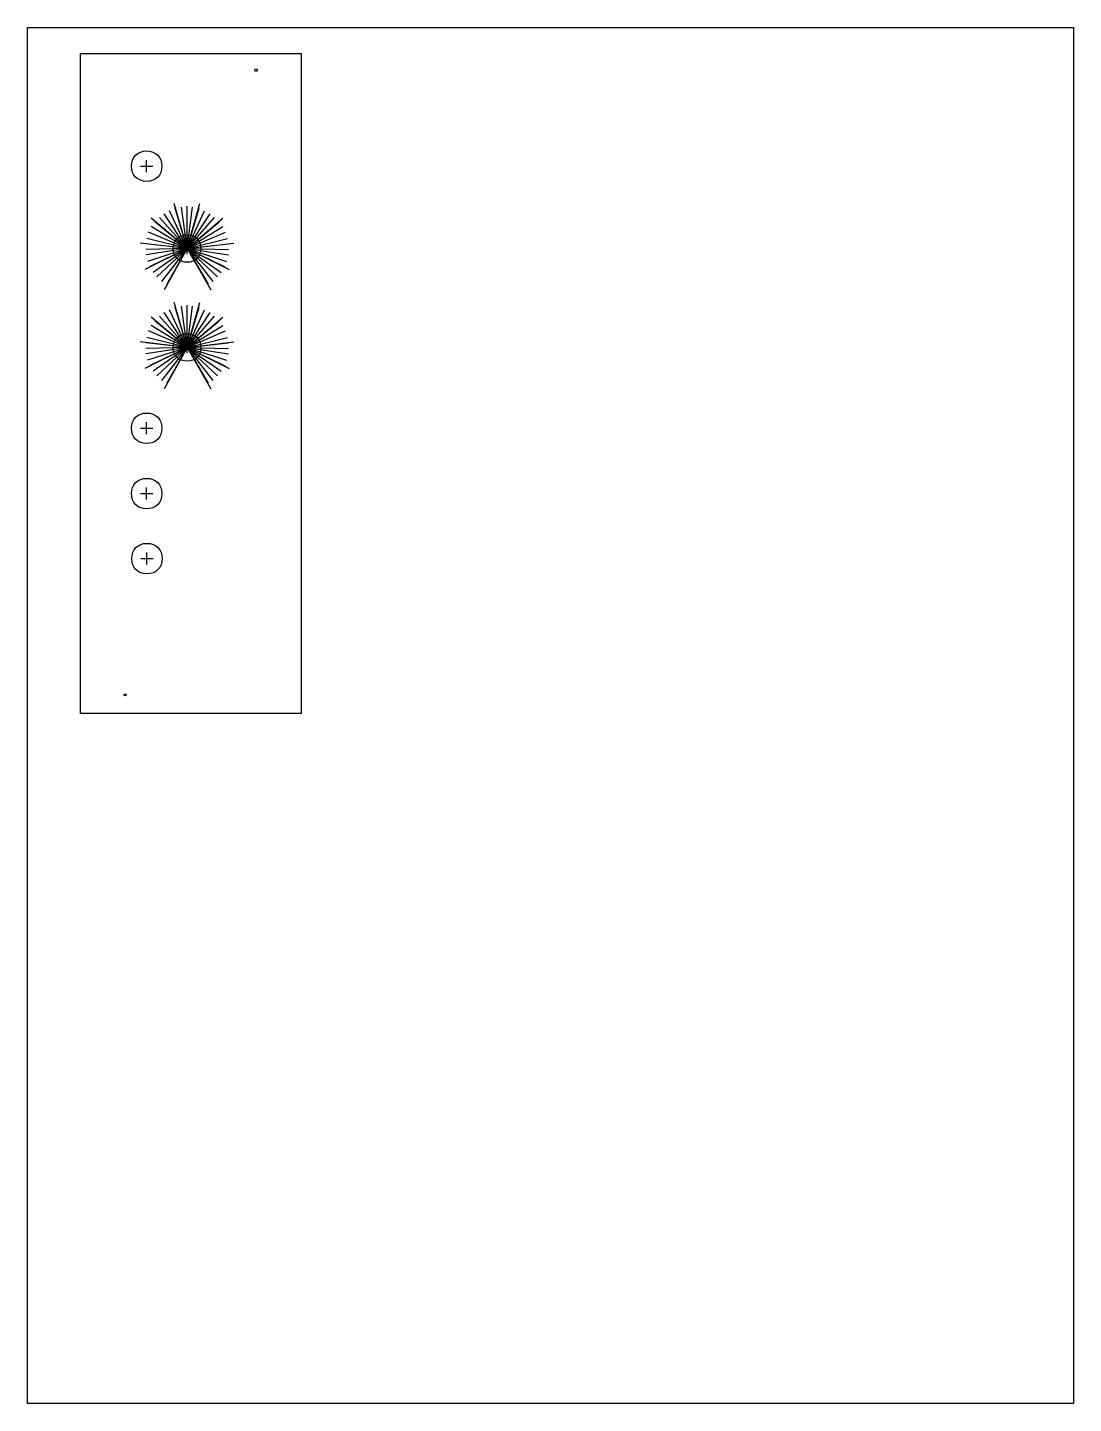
# Model space of a CAD drawing. Extents: x -10 to 193, y 14 to 281.
import ezdxf

# ---------------------------------------------------------------- set-up
doc = ezdxf.new("R2010")
doc.units = 0
doc.layers.add('text', color=7, linetype='CONTINUOUS')

msp = doc.modelspace()

# ---------------------------------------------------------------- linework, layer by layer
at = {"layer": 'text', "color": 5}
msp.add_lwpolyline([(-10.276153, 280.970084), (192.932805, 280.970084), (192.932805, 13.777366), (-10.276153, 13.777366), (-10.276153, 280.970084)], close=True, dxfattribs=at)
at = {"layer": 'text', "color": 7}
msp.add_lwpolyline([(15.496609, 147.750922), (0.0203, 147.750922), (0.0203, 275.907687), (42.873026, 275.907687), (42.873026, 147.750922), (0.0203, 147.750922)], dxfattribs=at)
at = {"layer": 'text', "color": 1}
for points in [[(34.373507, 272.690118), (34.373507, 272.690118)], [(8.925511, 151.374785), (8.925511, 151.374785)]]:
    msp.add_lwpolyline(points, close=True, dxfattribs=at)
for points in [[(11.693319, 254.041159), (14.053755, 254.041159)], [(12.873008, 252.860412), (12.873008, 255.222259)], [(20.7259, 238.051622), (18.231304, 246.782703)], [(20.7259, 238.051622), (18.40949, 245.891784)], [(20.7259, 238.051622), (19.656786, 246.069951)], [(20.7259, 238.051622), (23.220493, 246.782703)], [(20.7259, 238.051622), (20.7259, 246.248146)], [(20.7259, 238.051622), (21.795011, 246.069951)], [(20.7259, 238.051622), (23.042309, 245.891784)], [(20.7259, 238.051622), (13.776669, 243.93175)], [(20.7259, 238.051622), (14.48941, 243.218998)], [(20.7259, 238.051622), (15.380337, 244.109917)], [(20.7259, 238.051622), (16.271265, 244.82267)], [(20.7259, 238.051622), (17.340376, 245.357227)], [(20.7259, 238.051622), (24.111421, 245.357227)], [(20.7259, 238.051622), (25.180532, 244.82267)], [(20.7259, 238.051622), (26.07146, 244.109917)], [(20.7259, 238.051622), (27.675128, 243.93175)], [(20.7259, 238.051622), (26.962387, 243.218998)], [(20.7259, 238.051622), (13.242114, 241.258965)], [(20.7259, 238.051622), (13.776669, 242.328079)], [(20.7259, 238.051622), (27.675128, 242.328079)], [(20.7259, 238.051622), (28.209685, 241.258965)], [(20.7259, 238.051622), (11.638446, 239.120736)], [(20.7259, 238.051622), (12.529371, 233.95336)], [(20.7259, 238.051622), (12.707557, 238.942541)], [(20.7259, 238.051622), (12.707557, 236.804313)], [(20.7259, 238.051622), (12.707557, 237.873427)], [(20.7259, 238.051622), (12.885741, 240.011656)], [(20.7259, 238.051622), (13.063928, 235.557032)], [(20.7259, 238.051622), (13.420298, 234.487918)], [(20.7259, 238.051622), (14.133039, 233.418803)], [(20.7259, 238.051622), (14.84578, 232.527884)], [(20.7259, 238.051622), (15.736708, 231.636937)], [(20.7259, 238.051622), (16.271265, 230.033266)], [(20.7259, 238.051622), (16.805822, 231.10238)], [(19.656786, 238.051622), (21.795011, 238.051622)], [(20.7259, 238.051622), (28.566056, 240.011656)], [(20.7259, 238.051622), (29.813354, 239.120736)], [(20.7259, 236.982508), (20.7259, 239.120736)], [(20.7259, 238.051622), (28.744242, 238.942541)], [(20.7259, 238.051622), (28.922426, 233.95336)], [(20.7259, 238.051622), (25.358719, 230.033266)], [(20.7259, 238.051622), (28.744242, 237.873427)], [(20.7259, 238.051622), (28.744242, 236.804313)], [(20.7259, 238.051622), (28.387869, 235.557032)], [(20.7259, 238.051622), (28.031499, 234.487918)], [(20.7259, 238.051622), (27.318758, 233.418803)], [(20.7259, 238.051622), (26.606017, 232.527884)], [(20.7259, 238.051622), (25.715089, 231.636937)], [(20.7259, 238.051622), (24.824162, 231.10238)], [(20.7259, 218.841134), (18.231304, 227.572214)], [(20.7259, 218.841134), (23.220494, 227.572214)], [(20.7259, 218.841134), (13.776669, 224.721262)], [(20.7259, 218.841134), (15.380338, 224.899429)], [(20.7259, 218.841134), (16.271265, 225.612181)], [(20.7259, 218.841134), (17.340377, 226.146738)], [(20.7259, 218.841134), (18.409491, 226.681295)], [(20.7259, 218.841134), (19.656786, 226.859462)], [(20.7259, 218.841134), (20.7259, 227.037657)], [(20.7259, 218.841134), (21.795012, 226.859462)], [(20.7259, 218.841134), (23.04231, 226.681295)], [(20.7259, 218.841134), (24.111421, 226.146738)], [(20.7259, 218.841134), (25.180533, 225.612181)], [(20.7259, 218.841134), (26.07146, 224.899429)], [(20.7259, 218.841134), (27.675129, 224.721262)], [(20.7259, 218.841134), (13.242115, 222.048476)], [(20.7259, 218.841134), (13.776669, 223.117591)], [(20.7259, 218.841134), (14.48941, 224.00851)], [(20.7259, 218.841134), (26.962388, 224.00851)], [(20.7259, 218.841134), (27.675129, 223.117591)], [(20.7259, 218.841134), (28.209686, 222.048476)], [(20.7259, 218.841134), (11.638447, 219.910248)], [(20.7259, 218.841134), (12.707558, 219.732053)], [(20.7259, 218.841134), (12.885742, 220.801167)], [(20.7259, 218.841134), (28.566056, 220.801167)], [(20.7259, 218.841134), (29.813354, 219.910248)], [(20.7259, 217.77202), (20.7259, 219.910248)], [(20.7259, 218.841134), (28.744243, 219.732053)], [(20.7259, 218.841134), (12.529371, 214.742872)], [(20.7259, 218.841134), (12.707558, 217.593824)], [(20.7259, 218.841134), (12.707558, 218.662939)], [(20.7259, 218.841134), (13.063928, 216.346543)], [(20.7259, 218.841134), (13.420299, 215.277429)], [(20.7259, 218.841134), (14.13304, 214.208315)], [(20.7259, 218.841134), (14.845781, 213.317396)], [(20.7259, 218.841134), (15.736708, 212.426448)], [(20.7259, 218.841134), (16.271265, 210.822777)], [(20.7259, 218.841134), (16.805823, 211.891891)], [(19.656786, 218.841134), (21.795012, 218.841134)], [(20.7259, 218.841134), (28.922427, 214.742872)], [(20.7259, 218.841134), (25.358719, 210.822777)], [(20.7259, 218.841134), (28.744243, 218.662939)], [(20.7259, 218.841134), (28.744243, 217.593824)], [(20.7259, 218.841134), (28.38787, 216.346543)], [(20.7259, 218.841134), (28.031499, 215.277429)], [(20.7259, 218.841134), (27.318758, 214.208315)], [(20.7259, 218.841134), (26.606017, 213.317396)], [(20.7259, 218.841134), (25.71509, 212.426448)], [(20.7259, 218.841134), (24.824162, 211.891891)], [(11.693319, 203.153834), (14.053755, 203.153834)], [(12.873008, 201.973087), (12.873008, 204.334934)], [(11.693319, 190.468679), (14.053755, 190.468679)], [(12.873008, 189.287932), (12.873008, 191.649779)], [(12.923808, 176.664809), (12.923808, 179.026656)], [(11.744119, 177.845556), (14.104555, 177.845556)]]:
    msp.add_lwpolyline(points, dxfattribs=at)
at = {"layer": 'text', "color": 7}
for points in [[(20.937784, 237.997292), (20.937784, 237.997292)], [(20.937784, 218.786815), (20.937784, 218.786815)]]:
    msp.add_lwpolyline(points, close=True, dxfattribs=at)
at = {"layer": 'text', "color": 1}
for points in [[(33.845528, 272.690118), (33.84533, 272.775978), (33.895602, 272.855394), (33.977362, 272.898376)], [(33.977362, 272.481859), (33.895602, 272.524841), (33.84533, 272.604257), (33.845528, 272.690118)], [(33.977362, 272.898376), (34.059123, 272.941359), (34.159913, 272.941359), (34.241673, 272.898376)], [(34.241673, 272.898376), (34.323433, 272.855394), (34.373706, 272.775978), (34.373507, 272.690118)], [(34.373507, 272.690118), (34.373706, 272.604257), (34.323433, 272.524841), (34.241673, 272.481859)], [(34.241673, 272.481859), (34.159913, 272.438876), (34.059123, 272.438876), (33.977362, 272.481859)], [(9.920963, 254.041159), (9.920963, 255.812104), (11.102063, 256.992851), (12.873008, 256.992851)], [(12.873008, 256.992851), (14.645011, 256.992851), (15.8247, 255.812104), (15.8247, 254.041159)], [(12.873008, 251.089468), (11.102063, 251.089468), (9.920963, 252.270568), (9.920963, 254.041159)], [(15.8247, 254.041159), (15.8247, 252.270568), (14.645011, 251.089468), (12.873008, 251.089468)], [(18.053117, 238.051622), (18.053117, 239.655294), (19.122231, 240.724408), (20.7259, 240.724408)], [(20.7259, 240.724408), (22.329568, 240.724408), (23.39868, 239.655294), (23.39868, 238.051622)], [(20.7259, 235.378837), (19.122231, 235.378837), (18.053117, 236.447951), (18.053117, 238.051622)], [(23.39868, 238.051622), (23.39868, 236.447951), (22.329568, 235.378837), (20.7259, 235.378837)], [(18.053118, 218.841134), (18.053118, 220.444805), (19.122232, 221.513919), (20.7259, 221.513919)], [(20.7259, 221.513919), (22.329569, 221.513919), (23.39868, 220.444805), (23.39868, 218.841134)], [(20.7259, 216.168348), (19.122232, 216.168348), (18.053118, 217.237462), (18.053118, 218.841134)], [(23.39868, 218.841134), (23.39868, 217.237462), (22.329569, 216.168348), (20.7259, 216.168348)], [(9.920963, 203.153834), (9.920963, 204.924779), (11.102063, 206.105526), (12.873008, 206.105526)], [(12.873008, 206.105526), (14.645011, 206.105526), (15.8247, 204.924779), (15.8247, 203.153834)], [(12.873008, 200.202142), (11.102063, 200.202142), (9.920963, 201.383242), (9.920963, 203.153834)], [(15.8247, 203.153834), (15.8247, 201.383242), (14.645011, 200.202142), (12.873008, 200.202142)], [(9.920963, 190.468679), (9.920963, 192.239623), (11.102063, 193.420371), (12.873008, 193.420371)], [(12.873008, 193.420371), (14.645011, 193.420371), (15.8247, 192.239623), (15.8247, 190.468679)], [(12.873008, 187.516987), (11.102063, 187.516987), (9.920963, 188.698087), (9.920963, 190.468679)], [(15.8247, 190.468679), (15.8247, 188.698087), (14.645011, 187.516987), (12.873008, 187.516987)], [(9.971763, 177.845556), (9.971763, 179.616501), (11.152863, 180.797248), (12.923808, 180.797248)], [(12.923808, 180.797248), (14.695811, 180.797248), (15.8755, 179.616501), (15.8755, 177.845556)], [(12.923808, 174.893865), (11.152863, 174.893865), (9.971763, 176.074965), (9.971763, 177.845556)], [(15.8755, 177.845556), (15.8755, 176.074965), (14.695811, 174.893865), (12.923808, 174.893865)], [(8.493528, 151.374785), (8.493528, 151.434803), (8.534696, 151.490262), (8.601524, 151.520271)], [(8.601523, 151.229298), (8.534695, 151.259307), (8.493528, 151.314766), (8.493528, 151.374785)], [(8.817515, 151.229298), (8.750687, 151.199289), (8.668351, 151.199289), (8.601523, 151.229298)], [(8.601524, 151.520271), (8.668352, 151.550281), (8.750687, 151.550281), (8.817515, 151.520271)], [(8.817515, 151.520271), (8.884343, 151.490262), (8.925511, 151.434803), (8.925511, 151.374785)], [(8.925511, 151.374785), (8.925511, 151.314766), (8.884343, 151.259307), (8.817515, 151.229298)]]:
    msp.add_open_spline(points, degree=3, dxfattribs=at)
at = {"layer": 'text', "color": 7}
for points in [[(20.457801, 237.997292), (20.457801, 238.116581), (20.565251, 238.213284), (20.697792, 238.213284)], [(20.697792, 237.781301), (20.565251, 237.781301), (20.457801, 237.878003), (20.457801, 237.997292)], [(20.697792, 238.213284), (20.830337, 238.213284), (20.937784, 238.116581), (20.937784, 237.997292)], [(20.937784, 237.997292), (20.937784, 237.878003), (20.830337, 237.781301), (20.697792, 237.781301)], [(20.457801, 218.786815), (20.457801, 218.906104), (20.565251, 219.002807), (20.697793, 219.002807)], [(20.697793, 218.570823), (20.565251, 218.570823), (20.457801, 218.667526), (20.457801, 218.786815)], [(20.697793, 219.002807), (20.830338, 219.002807), (20.937784, 218.906104), (20.937784, 218.786815)], [(20.937784, 218.786815), (20.937784, 218.667526), (20.830338, 218.570823), (20.697793, 218.570823)]]:
    msp.add_open_spline(points, degree=3, dxfattribs=at)

doc.saveas('drawing.dxf')
